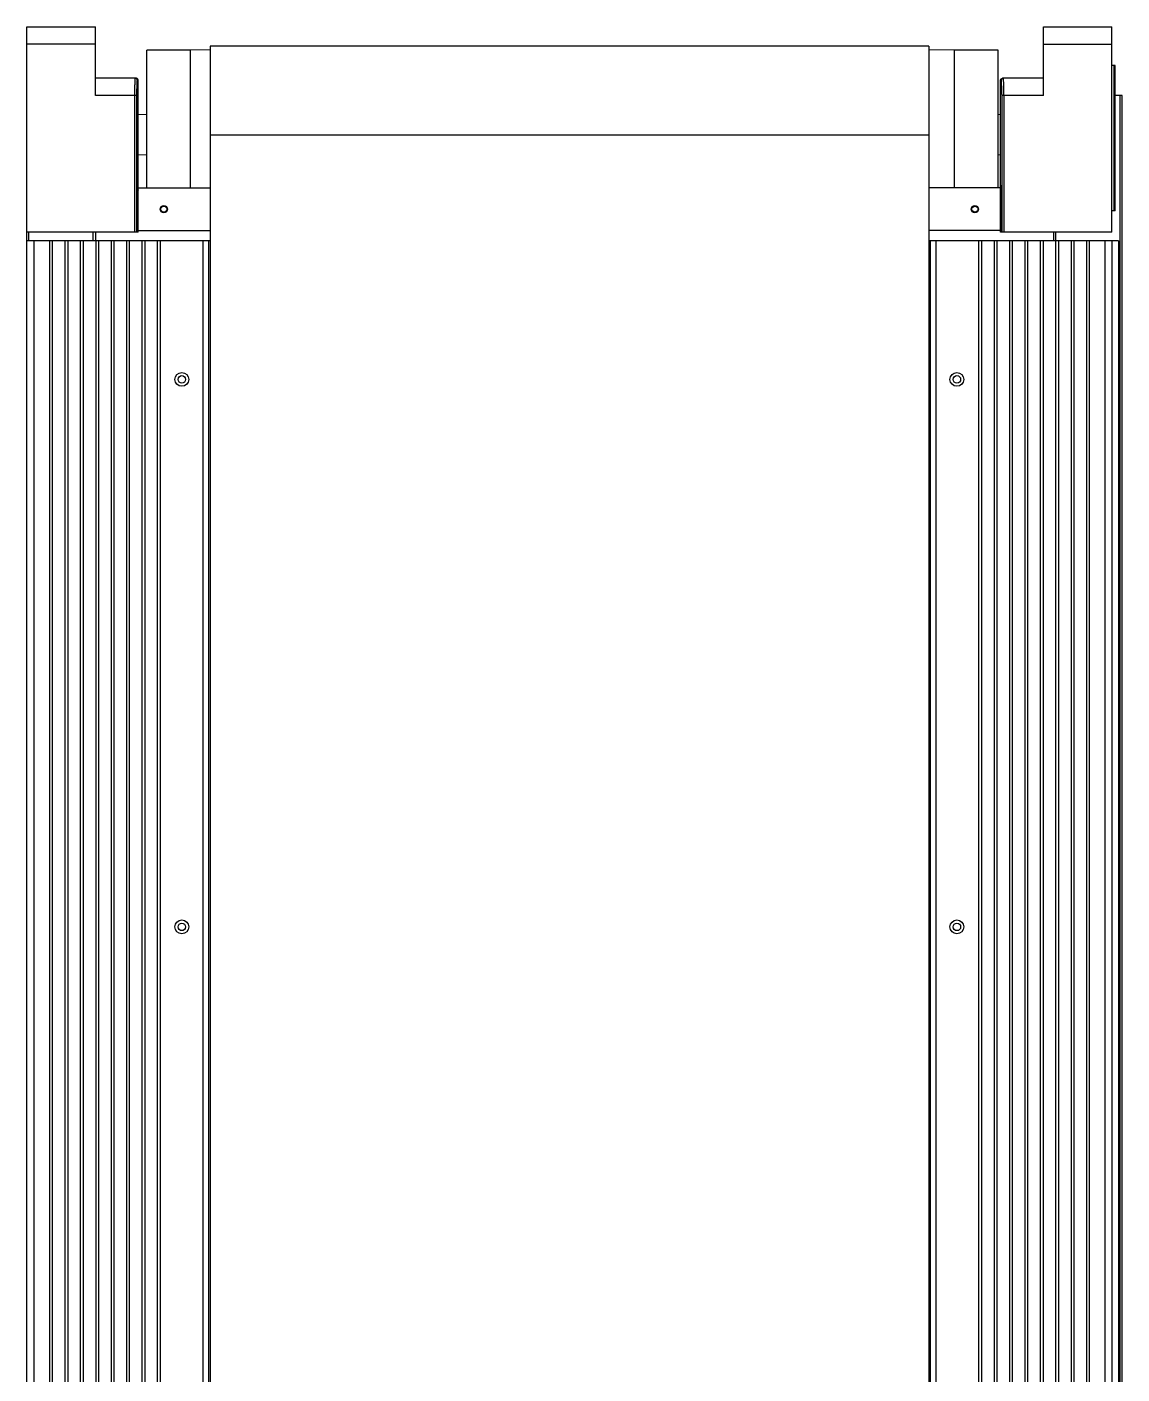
# Model space of a CAD drawing. Header units: inches. Extents: x 116 to 385, y -28932 to 7645.
# Drawn here: x 130.126 to 130.712, y 91.729 to 92.45 of the extents above; entities that cross this region are included whole.
import ezdxf

# ---------------------------------------------------------------- set-up
doc = ezdxf.new("R2010")
doc.units = ezdxf.units.IN
doc.header["$MEASUREMENT"] = 0

# ---------------------------------------------------------------- blocks, each defined once
blk = doc.blocks.new('A$C7A760DD3')
at = {"linetype": 'Continuous'}
for p, q in [((0, 158.87), (0, 1998.15)), ((0, 1998.15), (45.83, 1998.15)), ((45.83, 1952.33), (45.83, 1998.15)), ((680.5, 1998.15), (726.32, 1998.15)), ((680.5, 1952.33), (680.5, 1998.15)), ((726.32, 1860.68), (726.32, 1998.15)), ((45.83, 1986.7), (0, 1986.7)), ((122.58, 1985.4), (603.74, 1985.4)), ((122.58, 1985.39), (122.58, 718.63)), ((603.74, 1985.39), (603.74, 718.63)), ((680.5, 1986.7), (726.32, 1986.7)), ((109.41, 1982.67), (80.19, 1982.67)), ((80.19, 1890.47), (80.19, 1982.67)), ((122.58, 1982.72), (109.41, 1982.67)), ((109.41, 1890.47), (109.41, 1982.67)), ((620.92, 1982.67), (603.74, 1982.74)), ((650.14, 1982.67), (620.92, 1982.67)), ((620.92, 1890.47), (620.92, 1982.67)), ((650.14, 1890.47), (650.14, 1982.67)), ((728.52, 1972.38), (726.32, 1972.38)), ((727.8, 1972.38), (727.8, 1875)), ((728.08, 1875), (728.08, 1972.38)), ((728.24, 1972.38), (728.24, 1875)), ((728.52, 1875), (728.52, 1972.38)), ((73.09, 1963.79), (45.83, 1963.79)), ((72.31, 1957.57), (72.33, 1958.39)), ((72.31, 1956.71), (72.31, 1957.57)), ((72.33, 1958.39), (72.34, 1959.18)), ((72.34, 1959.18), (72.35, 1959.91)), ((72.35, 1959.91), (72.37, 1960.59)), ((72.37, 1960.59), (72.38, 1961.22)), ((72.38, 1961.22), (72.4, 1961.79)), ((72.4, 1961.79), (72.41, 1962.17)), ((72.41, 1962.17), (72.43, 1962.51)), ((72.43, 1962.51), (72.44, 1962.72)), ((72.44, 1962.72), (72.45, 1962.91)), ((72.45, 1962.91), (72.46, 1963.08)), ((72.46, 1963.16), (72.47, 1963.24)), ((72.46, 1963.08), (72.46, 1963.16)), ((72.47, 1963.31), (72.48, 1963.37)), ((72.47, 1963.24), (72.47, 1963.31)), ((72.48, 1963.37), (72.49, 1963.43)), ((72.49, 1963.49), (72.5, 1963.54)), ((72.49, 1963.43), (72.49, 1963.49)), ((72.5, 1963.59), (72.51, 1963.63)), ((72.5, 1963.54), (72.5, 1963.59)), ((72.51, 1963.67), (72.52, 1963.7)), ((72.51, 1963.63), (72.51, 1963.67)), ((72.52, 1963.72), (72.53, 1963.75)), ((72.52, 1963.7), (72.52, 1963.72)), ((72.53, 1963.76), (72.54, 1963.78)), ((72.53, 1963.75), (72.53, 1963.76)), ((72.54, 1963.78), (72.55, 1963.79)), ((72.54, 1963.78), (72.54, 1963.78)), ((72.6, 1963.78), (72.55, 1963.79)), ((72.65, 1963.78), (72.6, 1963.78)), ((72.69, 1963.78), (72.65, 1963.78)), ((72.74, 1963.77), (72.69, 1963.78)), ((72.79, 1963.76), (72.74, 1963.77)), ((72.84, 1963.75), (72.79, 1963.76)), ((72.88, 1963.74), (72.84, 1963.75)), ((72.93, 1963.73), (72.88, 1963.74)), ((72.97, 1963.72), (72.93, 1963.73)), ((73.02, 1963.7), (72.97, 1963.72)), ((73.06, 1963.68), (73.02, 1963.7)), ((73.11, 1963.67), (73.06, 1963.68)), ((73.14, 1963.78), (73.09, 1963.79)), ((73.15, 1963.65), (73.11, 1963.67)), ((73.19, 1963.78), (73.14, 1963.78)), ((73.19, 1963.62), (73.15, 1963.65)), ((73.23, 1963.78), (73.19, 1963.78)), ((73.24, 1963.6), (73.19, 1963.62)), ((73.28, 1963.77), (73.23, 1963.78)), ((73.28, 1963.58), (73.24, 1963.6)), ((73.33, 1963.76), (73.28, 1963.77)), ((73.32, 1963.55), (73.28, 1963.58)), ((73.36, 1963.52), (73.32, 1963.55)), ((73.37, 1963.75), (73.33, 1963.76)), ((73.4, 1963.49), (73.36, 1963.52)), ((73.42, 1963.74), (73.37, 1963.75)), ((73.43, 1963.46), (73.4, 1963.49)), ((73.47, 1963.73), (73.42, 1963.74)), ((73.47, 1963.43), (73.43, 1963.46)), ((73.51, 1963.72), (73.47, 1963.73)), ((73.5, 1963.4), (73.47, 1963.43)), ((73.54, 1963.37), (73.5, 1963.4)), ((73.56, 1963.7), (73.51, 1963.72)), ((73.57, 1963.33), (73.54, 1963.37)), ((73.6, 1963.69), (73.56, 1963.7)), ((73.6, 1963.29), (73.57, 1963.33)), ((73.65, 1963.67), (73.6, 1963.69)), ((73.63, 1963.26), (73.6, 1963.29)), ((73.66, 1963.22), (73.63, 1963.26)), ((73.69, 1963.65), (73.65, 1963.67)), ((73.69, 1963.18), (73.66, 1963.22)), ((73.74, 1963.62), (73.69, 1963.65)), ((73.72, 1963.14), (73.69, 1963.18)), ((73.69, 1957.31), (73.71, 1958.01)), ((73.71, 1958.01), (73.72, 1958.68)), ((73.74, 1963.1), (73.72, 1963.14)), ((73.72, 1958.68), (73.73, 1959.31)), ((73.73, 1959.31), (73.75, 1959.88)), ((73.78, 1963.6), (73.74, 1963.62)), ((73.76, 1963.06), (73.74, 1963.1)), ((73.75, 1959.88), (73.77, 1960.41)), ((73.78, 1963.01), (73.76, 1963.06)), ((73.77, 1960.41), (73.78, 1960.77)), ((73.82, 1963.58), (73.78, 1963.6)), ((73.8, 1962.97), (73.78, 1963.01)), ((73.78, 1960.77), (73.79, 1961.09)), ((73.79, 1961.09), (73.8, 1961.29)), ((73.82, 1962.93), (73.8, 1962.97)), ((73.8, 1961.29), (73.81, 1961.47)), ((73.81, 1961.47), (73.82, 1961.64)), ((73.86, 1963.55), (73.82, 1963.58)), ((73.84, 1962.88), (73.82, 1962.93)), ((73.82, 1961.64), (73.83, 1961.79)), ((73.83, 1961.79), (73.84, 1961.86)), ((73.86, 1962.84), (73.84, 1962.88)), ((73.84, 1961.93), (73.85, 1961.99)), ((73.84, 1961.86), (73.84, 1961.93)), ((73.85, 1962.05), (73.86, 1962.1)), ((73.85, 1961.99), (73.85, 1962.05)), ((73.9, 1963.52), (73.86, 1963.55)), ((73.87, 1962.79), (73.86, 1962.84)), ((73.86, 1962.15), (73.87, 1962.2)), ((73.86, 1962.1), (73.86, 1962.15)), ((73.88, 1962.74), (73.87, 1962.79)), ((73.87, 1962.2), (73.88, 1962.24)), ((73.89, 1962.7), (73.88, 1962.74)), ((73.88, 1962.27), (73.89, 1962.31)), ((73.88, 1962.24), (73.88, 1962.27)), ((73.9, 1962.65), (73.89, 1962.7)), ((73.89, 1962.33), (73.9, 1962.36)), ((73.89, 1962.31), (73.89, 1962.33)), ((73.94, 1963.49), (73.9, 1963.52)), ((73.91, 1962.6), (73.9, 1962.65)), ((73.9, 1962.38), (73.91, 1962.39)), ((73.9, 1962.36), (73.9, 1962.38)), ((73.92, 1962.55), (73.91, 1962.6)), ((73.91, 1962.4), (73.92, 1962.41)), ((73.91, 1962.39), (73.91, 1962.4)), ((73.92, 1962.51), (73.92, 1962.55)), ((73.92, 1962.46), (73.92, 1962.51)), ((73.92, 1962.41), (73.92, 1962.46)), ((73.92, 1962.41), (73.92, 1962.41)), ((74.46, 1962.41), (73.92, 1962.41)), ((73.97, 1963.46), (73.94, 1963.49)), ((74.01, 1963.43), (73.97, 1963.46)), ((74.05, 1963.4), (74.01, 1963.43)), ((74.08, 1963.37), (74.05, 1963.4)), ((74.11, 1963.33), (74.08, 1963.37)), ((74.14, 1963.29), (74.11, 1963.33)), ((74.17, 1963.26), (74.14, 1963.29)), ((74.2, 1963.22), (74.17, 1963.26)), ((74.23, 1963.18), (74.2, 1963.22)), ((74.26, 1963.14), (74.23, 1963.18)), ((74.28, 1963.1), (74.26, 1963.14)), ((74.3, 1963.06), (74.28, 1963.1)), ((74.33, 1963.01), (74.3, 1963.06)), ((74.35, 1962.97), (74.33, 1963.01)), ((74.36, 1962.92), (74.35, 1962.97)), ((74.38, 1962.88), (74.36, 1962.92)), ((74.4, 1962.83), (74.38, 1962.88)), ((74.41, 1962.79), (74.4, 1962.83)), ((74.42, 1962.74), (74.41, 1962.79)), ((74.43, 1962.7), (74.42, 1962.74)), ((74.44, 1962.65), (74.43, 1962.7)), ((74.45, 1962.6), (74.44, 1962.65)), ((74.46, 1962.55), (74.45, 1962.6)), ((74.46, 1962.51), (74.46, 1962.55)), ((74.46, 1962.46), (74.46, 1962.51)), ((74.46, 1962.41), (74.46, 1962.46)), ((74.46, 1860.68), (74.46, 1962.41)), ((651.85, 1962.41), (651.86, 1962.46)), ((651.85, 1860.68), (651.85, 1962.41)), ((651.85, 1962.41), (652.4, 1962.41)), ((651.86, 1962.55), (651.87, 1962.6)), ((651.86, 1962.51), (651.86, 1962.55)), ((651.86, 1962.46), (651.86, 1962.51)), ((651.87, 1962.6), (651.88, 1962.65)), ((651.88, 1962.7), (651.9, 1962.74)), ((651.88, 1962.65), (651.88, 1962.7)), ((651.9, 1962.74), (651.91, 1962.79)), ((651.91, 1962.79), (651.92, 1962.83)), ((651.92, 1962.83), (651.94, 1962.88)), ((651.94, 1962.88), (651.95, 1962.92)), ((651.95, 1962.92), (651.97, 1962.97)), ((651.97, 1962.97), (651.99, 1963.01)), ((651.99, 1963.01), (652.02, 1963.06)), ((652.02, 1963.06), (652.04, 1963.1)), ((652.04, 1963.1), (652.06, 1963.14)), ((652.06, 1963.14), (652.09, 1963.18)), ((652.09, 1963.18), (652.12, 1963.22)), ((652.12, 1963.22), (652.15, 1963.26)), ((652.15, 1963.26), (652.18, 1963.29)), ((652.18, 1963.29), (652.21, 1963.33)), ((652.21, 1963.33), (652.24, 1963.37)), ((652.24, 1963.37), (652.27, 1963.4)), ((652.27, 1963.4), (652.31, 1963.43)), ((652.31, 1963.43), (652.35, 1963.46)), ((652.35, 1963.46), (652.38, 1963.49)), ((652.38, 1963.49), (652.42, 1963.52)), ((652.4, 1962.55), (652.41, 1962.6)), ((652.4, 1962.51), (652.4, 1962.55)), ((652.4, 1962.46), (652.4, 1962.51)), ((652.4, 1962.41), (652.4, 1962.46)), ((652.4, 1962.41), (652.4, 1962.41)), ((652.41, 1962.4), (652.4, 1962.41)), ((652.41, 1962.6), (652.42, 1962.65)), ((652.41, 1962.39), (652.41, 1962.4)), ((652.42, 1962.38), (652.41, 1962.39)), ((652.42, 1963.52), (652.46, 1963.55)), ((652.42, 1962.65), (652.43, 1962.7)), ((652.42, 1962.36), (652.42, 1962.38)), ((652.43, 1962.33), (652.42, 1962.36)), ((652.43, 1962.7), (652.44, 1962.74)), ((652.43, 1962.31), (652.43, 1962.33)), ((652.44, 1962.27), (652.43, 1962.31)), ((652.44, 1962.74), (652.45, 1962.79)), ((652.45, 1962.24), (652.44, 1962.27)), ((652.45, 1962.79), (652.46, 1962.84)), ((652.45, 1962.2), (652.45, 1962.24)), ((652.46, 1962.15), (652.45, 1962.2)), ((652.46, 1963.55), (652.5, 1963.58)), ((652.46, 1962.84), (652.48, 1962.88)), ((652.46, 1962.1), (652.46, 1962.15)), ((652.47, 1962.05), (652.46, 1962.1)), ((652.47, 1961.99), (652.47, 1962.05)), ((652.48, 1961.93), (652.47, 1961.99)), ((652.48, 1962.88), (652.5, 1962.93)), ((652.48, 1961.86), (652.48, 1961.93)), ((652.49, 1961.79), (652.48, 1961.86)), ((652.5, 1961.64), (652.49, 1961.79)), ((652.5, 1963.58), (652.54, 1963.6)), ((652.5, 1962.93), (652.51, 1962.97)), ((652.51, 1961.47), (652.5, 1961.64)), ((652.51, 1962.97), (652.54, 1963.01)), ((652.52, 1961.29), (652.51, 1961.47)), ((652.53, 1961.09), (652.52, 1961.29)), ((652.54, 1960.77), (652.53, 1961.09)), ((652.54, 1963.6), (652.59, 1963.62)), ((652.54, 1963.01), (652.56, 1963.06)), ((652.55, 1960.41), (652.54, 1960.77)), ((652.57, 1959.88), (652.55, 1960.41)), ((652.56, 1963.06), (652.58, 1963.1)), ((652.59, 1959.31), (652.57, 1959.88)), ((652.58, 1963.1), (652.6, 1963.14)), ((652.59, 1963.62), (652.63, 1963.65)), ((652.6, 1958.52), (652.59, 1959.31)), ((652.6, 1963.14), (652.63, 1963.18)), ((652.62, 1957.49), (652.6, 1958.52)), ((652.64, 1956.19), (652.62, 1957.49)), ((652.63, 1963.65), (652.67, 1963.67)), ((652.63, 1963.18), (652.66, 1963.22)), ((652.66, 1963.22), (652.69, 1963.26)), ((652.67, 1963.67), (652.71, 1963.69)), ((652.69, 1963.26), (652.72, 1963.29)), ((652.71, 1963.69), (652.76, 1963.7)), ((652.72, 1963.29), (652.75, 1963.33)), ((652.75, 1963.33), (652.78, 1963.37)), ((652.76, 1963.7), (652.81, 1963.72)), ((652.78, 1963.37), (652.82, 1963.4)), ((652.81, 1963.72), (652.85, 1963.73)), ((652.82, 1963.4), (652.85, 1963.43)), ((652.85, 1963.73), (652.9, 1963.74)), ((652.85, 1963.43), (652.89, 1963.46)), ((652.89, 1963.46), (652.92, 1963.49)), ((652.9, 1963.74), (652.94, 1963.75)), ((652.92, 1963.49), (652.96, 1963.52)), ((652.94, 1963.75), (652.99, 1963.76)), ((652.96, 1963.52), (653, 1963.55)), ((652.99, 1963.76), (653.04, 1963.77)), ((653, 1963.55), (653.04, 1963.58)), ((653.04, 1963.77), (653.09, 1963.78)), ((653.04, 1963.58), (653.08, 1963.6)), ((653.08, 1963.6), (653.13, 1963.62)), ((653.09, 1963.78), (653.13, 1963.78)), ((653.13, 1963.78), (653.18, 1963.78)), ((653.13, 1963.62), (653.17, 1963.65)), ((653.17, 1963.65), (653.21, 1963.67)), ((653.18, 1963.78), (653.23, 1963.79)), ((653.21, 1963.67), (653.26, 1963.68)), ((680.5, 1963.79), (653.23, 1963.79)), ((653.26, 1963.68), (653.3, 1963.7)), ((653.3, 1963.7), (653.35, 1963.72)), ((653.35, 1963.72), (653.39, 1963.73)), ((653.39, 1963.73), (653.44, 1963.74)), ((653.44, 1963.74), (653.48, 1963.75)), ((653.48, 1963.75), (653.53, 1963.76)), ((653.53, 1963.76), (653.58, 1963.77)), ((653.58, 1963.77), (653.63, 1963.78)), ((653.63, 1963.78), (653.67, 1963.78)), ((653.67, 1963.78), (653.72, 1963.78)), ((653.72, 1963.78), (653.77, 1963.79)), ((653.78, 1963.78), (653.77, 1963.79)), ((653.78, 1963.78), (653.78, 1963.78)), ((653.79, 1963.76), (653.78, 1963.78)), ((653.79, 1963.75), (653.79, 1963.76)), ((653.8, 1963.72), (653.79, 1963.75)), ((653.8, 1963.7), (653.8, 1963.72)), ((653.81, 1963.67), (653.8, 1963.7)), ((653.81, 1963.63), (653.81, 1963.67)), ((653.82, 1963.59), (653.81, 1963.63)), ((653.82, 1963.54), (653.82, 1963.59)), ((653.83, 1963.49), (653.82, 1963.54)), ((653.84, 1963.43), (653.83, 1963.49)), ((653.84, 1963.37), (653.84, 1963.43)), ((653.85, 1963.31), (653.84, 1963.37)), ((653.85, 1963.24), (653.85, 1963.31)), ((653.86, 1963.16), (653.85, 1963.24)), ((653.87, 1963), (653.86, 1963.16)), ((653.88, 1962.82), (653.87, 1963)), ((653.89, 1962.62), (653.88, 1962.82)), ((653.9, 1962.4), (653.89, 1962.62)), ((653.91, 1962.05), (653.9, 1962.4)), ((653.92, 1961.65), (653.91, 1962.05)), ((653.94, 1961.07), (653.92, 1961.65)), ((653.96, 1960.26), (653.94, 1961.07)), ((653.98, 1959.18), (653.96, 1960.26)), ((654, 1957.78), (653.98, 1959.18)), ((654.02, 1956.05), (654, 1957.78)), ((73.66, 1952.33), (45.83, 1952.33)), ((72.29, 1954.45), (72.3, 1955.6)), ((72.29, 1953.27), (72.29, 1954.45)), ((72.29, 1860.68), (72.29, 1953.27)), ((72.3, 1955.6), (72.31, 1956.71)), ((73.66, 1953.58), (73.67, 1954.6)), ((73.66, 1952.54), (73.66, 1953.58)), ((73.66, 1860.68), (73.66, 1952.54)), ((73.67, 1955.6), (73.68, 1956.57)), ((73.67, 1954.6), (73.67, 1955.6)), ((73.68, 1956.57), (73.69, 1957.31)), ((652.65, 1954.6), (652.64, 1956.19)), ((652.66, 1952.95), (652.65, 1954.6)), ((652.66, 1952.95), (652.66, 1860.68)), ((680.5, 1952.33), (652.66, 1952.33)), ((654.03, 1953.98), (654.02, 1956.05)), ((654.03, 1952.33), (654.03, 1953.98)), ((654.03, 1952.33), (654.03, 1860.68)), ((733.19, 1952.33), (728.38, 1952.33)), ((731.82, 1952.33), (731.82, 735.38)), ((733.19, 158.87), (733.19, 1952.33)), ((80.19, 1939.43), (74.46, 1939.33)), ((651.85, 1939.4), (650.14, 1939.43)), ((122.58, 1925.92), (603.74, 1925.92)), ((80.19, 1912.41), (74.46, 1912.51)), ((651.85, 1912.44), (650.14, 1912.41)), ((73.8, 1860.68), (73.8, 1892.15)), ((73.8, 1892.15), (73.81, 1891.93)), ((73.82, 1891.71), (73.8, 1892.15)), ((73.81, 1891.93), (73.81, 1891.77)), ((73.81, 1891.77), (73.82, 1891.58)), ((73.82, 1891.58), (73.84, 1891.38)), ((73.84, 1891.38), (73.86, 1891.19)), ((73.86, 1891.19), (73.88, 1891)), ((73.88, 1891), (73.91, 1890.81)), ((73.91, 1890.81), (73.94, 1890.63)), ((73.94, 1890.63), (73.98, 1890.44)), ((73.98, 1890.44), (74.01, 1890.26)), ((74.01, 1890.26), (74.06, 1890.08)), ((74.06, 1890.08), (74.1, 1889.91)), ((74.1, 1889.91), (74.15, 1889.73)), ((74.15, 1889.73), (74.21, 1889.56)), ((74.21, 1889.56), (74.26, 1889.39)), ((74.26, 1889.39), (74.32, 1889.23)), ((74.32, 1889.23), (74.38, 1889.07)), ((74.38, 1889.07), (74.45, 1888.92)), ((74.45, 1888.92), (74.46, 1888.88)), ((74.46, 1890.47), (122.58, 1890.47)), ((651.85, 1890.47), (603.74, 1890.47)), ((651.87, 1888.92), (651.85, 1888.88)), ((651.94, 1889.07), (651.87, 1888.92)), ((652, 1889.23), (651.94, 1889.07)), ((652.06, 1889.39), (652, 1889.23)), ((652.11, 1889.56), (652.06, 1889.39)), ((652.17, 1889.73), (652.11, 1889.56)), ((652.22, 1889.91), (652.17, 1889.73)), ((652.26, 1890.08), (652.22, 1889.91)), ((652.31, 1890.26), (652.26, 1890.08)), ((652.34, 1890.44), (652.31, 1890.26)), ((652.38, 1890.63), (652.34, 1890.44)), ((652.41, 1890.81), (652.38, 1890.63)), ((652.44, 1891), (652.41, 1890.81)), ((652.46, 1891.19), (652.44, 1891)), ((652.48, 1891.38), (652.46, 1891.19)), ((652.5, 1891.58), (652.48, 1891.38)), ((652.5, 1891.71), (652.51, 1892.15)), ((652.51, 1891.77), (652.5, 1891.58)), ((652.51, 1892.15), (652.51, 1891.93)), ((652.51, 1860.68), (652.51, 1892.15)), ((652.51, 1891.93), (652.51, 1891.77)), ((728.52, 1875), (726.32, 1875)), ((74.46, 1860.68), (0, 1860.68)), ((1.37, 1854.95), (1.37, 1860.68)), ((44.45, 1854.95), (44.45, 1860.68)), ((45.83, 1860.68), (45.83, 1854.95)), ((74.46, 1861.82), (122.58, 1861.82)), ((651.85, 1861.82), (603.74, 1861.82)), ((726.32, 1860.68), (651.85, 1860.68)), ((687.37, 1860.68), (687.37, 1854.95)), ((688.74, 1860.68), (688.74, 1854.95)), ((122.58, 1854.95), (0, 1854.95)), ((4.58, 1854.95), (4.58, 735.82)), ((15.09, 1854.95), (15.09, 735.82)), ((16.98, 1854.95), (16.98, 735.82)), ((25.4, 1854.95), (25.4, 735.82)), ((27.29, 1854.95), (27.29, 735.82)), ((35.71, 1854.95), (35.71, 735.82)), ((37.6, 1854.95), (37.6, 735.82)), ((46.03, 1854.95), (46.03, 735.82)), ((47.91, 1854.95), (47.91, 735.82)), ((56.34, 1854.95), (56.34, 735.82)), ((58.23, 1854.95), (58.23, 735.82)), ((66.65, 1854.95), (66.65, 735.7)), ((68.54, 1854.95), (68.54, 733.96)), ((76.96, 1854.95), (76.96, 718.63)), ((78.85, 1854.95), (78.85, 718.63)), ((87.27, 1854.95), (87.27, 718.63)), ((89.16, 1854.95), (89.16, 718.63)), ((117.77, 1854.95), (117.77, 718.63)), ((121.66, 1854.95), (121.66, 718.63)), ((730.9, 1854.95), (603.74, 1854.95)), ((604.66, 1854.95), (604.66, 718.63)), ((608.55, 1854.95), (608.55, 718.63)), ((637.16, 1854.95), (637.16, 718.63)), ((639.05, 1854.95), (639.05, 718.63)), ((647.47, 1854.95), (647.47, 718.63)), ((649.36, 1854.95), (649.36, 718.63)), ((657.78, 1854.95), (657.78, 718.63)), ((659.67, 1854.95), (659.67, 718.63)), ((668.09, 1854.95), (668.09, 735.82)), ((669.98, 1854.95), (669.98, 735.82)), ((678.4, 1854.95), (678.4, 735.82)), ((680.29, 1854.95), (680.29, 735.82)), ((688.72, 1854.95), (688.72, 735.82)), ((690.6, 1854.95), (690.6, 735.82)), ((699.03, 1854.95), (699.03, 735.82)), ((700.92, 1854.95), (700.92, 735.82)), ((709.34, 1854.95), (709.34, 735.82)), ((711.23, 1854.95), (711.23, 735.82)), ((721.74, 1854.95), (721.74, 735.82)), ((726.32, 1854.95), (726.32, 735.82)), ((730.9, 1854.95), (730.9, 735.82))]:
    blk.add_line(p, q, dxfattribs=at)
for centre, radius in [((91.65, 1876.15), 2.46), ((91.65, 1876.15), 2.03), ((634.67, 1876.15), 2.46), ((634.67, 1876.15), 2.03), ((103.68, 1762.16), 4.64), ((103.68, 1762.16), 2.5), ((622.64, 1762.16), 4.64), ((622.64, 1762.16), 2.5), ((103.68, 1395.56), 4.64), ((622.64, 1395.56), 4.64), ((103.68, 1395.56), 2.5), ((622.64, 1395.56), 2.5)]:
    blk.add_circle(centre, radius, dxfattribs=at)

msp = doc.modelspace()

# ---------------------------------------------------------------- block references
at = {"xscale": 0.0008, "yscale": 0.0008, "zscale": 0.0008}
msp.add_blockref('A$C7A760DD3', (130.12565, 90.85178), dxfattribs=at)

doc.saveas('drawing.dxf')
